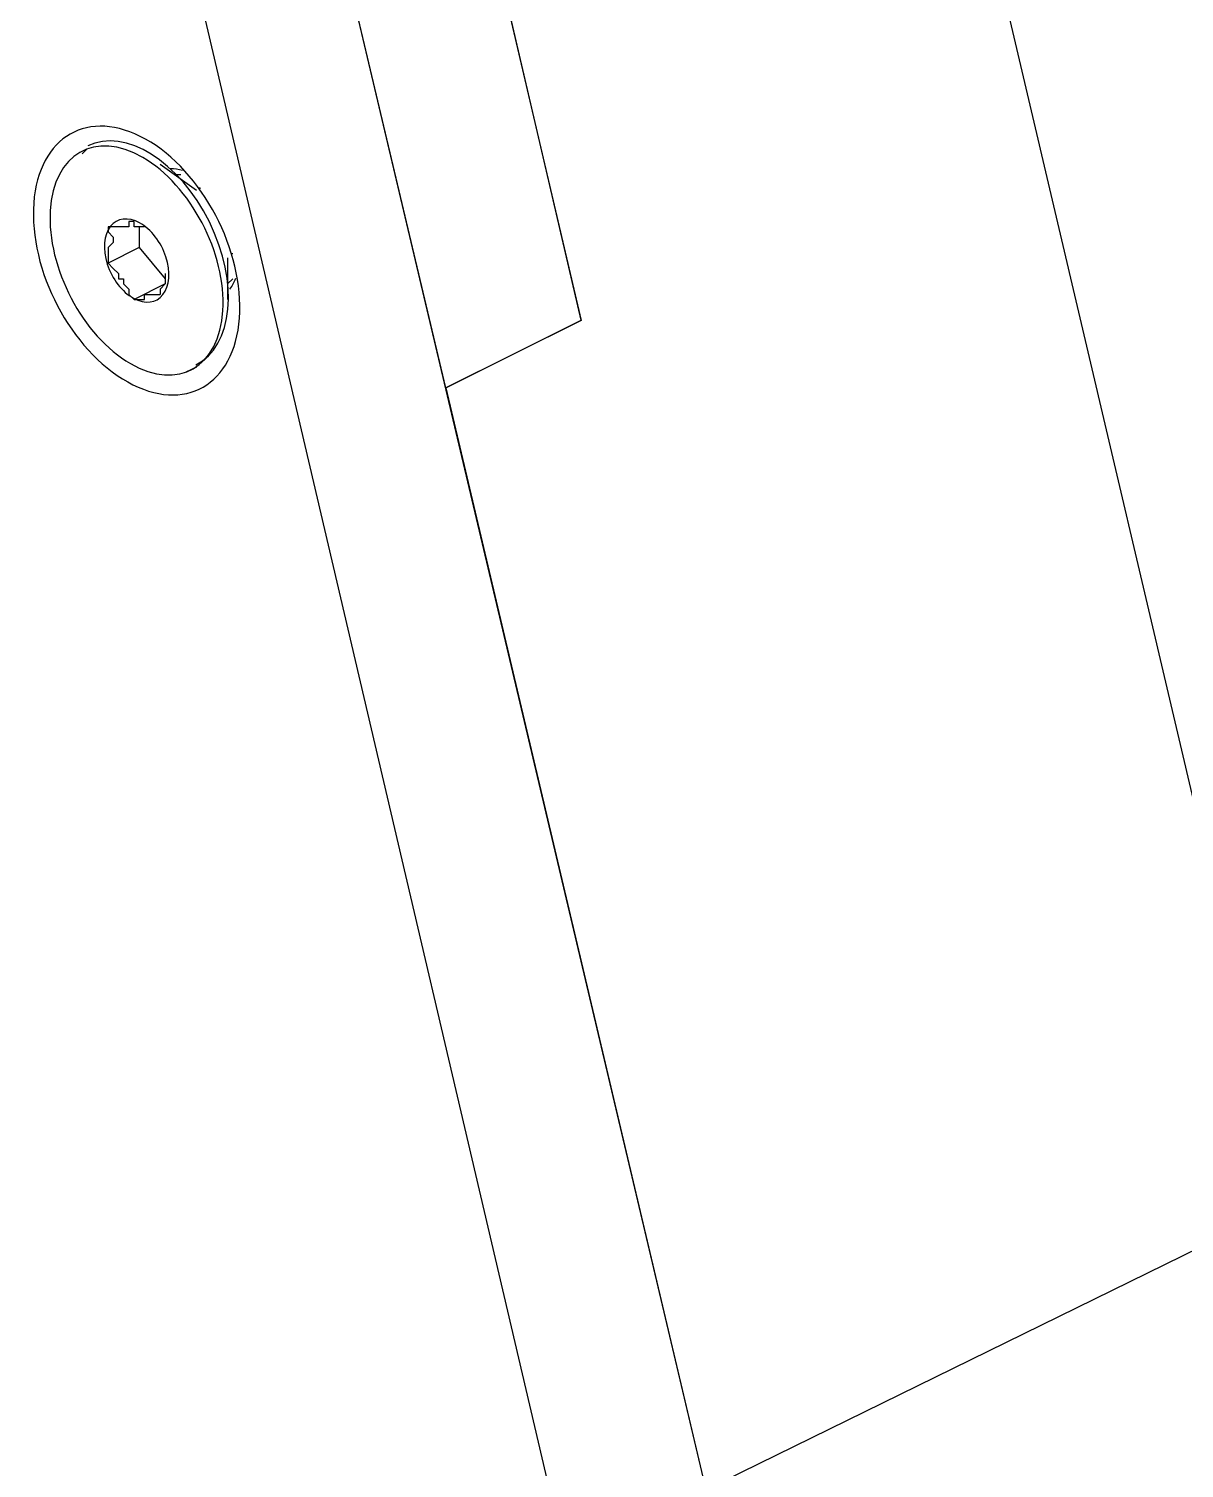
# Model space of a CAD drawing. Header units: millimetres. Extents: x 2758 to 41047, y 670 to 17125.
# Drawn here: x 34931.3 to 35023.9, y 7506.2 to 7621.6 of the extents above; entities that cross this region are included whole.
import ezdxf

# ---------------------------------------------------------------- set-up
doc = ezdxf.new("R2010")
doc.units = ezdxf.units.MM
doc.layers.add('PDF2_Geometría', color=7, linetype='Continuous')

# ---------------------------------------------------------------- blocks, each defined once
blk = doc.blocks.new('OH3A1-1$-$ASSY$$CENTER$TUB_-_v2$-$copia')
at = {"layer": 'PDF2_Geometría', "lineweight": -3}
for points in [[(15.38084411621094, 9.196677313910588), (15.40250990125868, 9.207510206434462), (15.35834503173828, 9.397502475314669)], [(15.38084242078993, 9.196677313910588), (15.33584425184462, 9.386669582790796)], [(15.33584594726562, 9.386666191948782), (15.42250908745659, 9.020014444986977)], [(15.44084337022569, 9.384999593098957), (15.36917961968316, 9.350001017252604), (15.40251159667968, 9.207506815592447), (15.38084581163194, 9.196673923068575), (15.4225107828776, 9.020014444986977)], [(15.4408450656467, 9.385000440809462), (15.51584201388888, 9.065846761067707)], [(15.4408450656467, 9.385000440809462), (15.51584201388888, 9.065846761067707)], [(15.40000915527343, 9.009180704752604), (15.31417931450738, 9.375832451714407)], [(15.32334391276041, 9.235006544325087), (15.3225106133355, 9.234173244900171)], [(15.34084404839409, 9.22834014892578), (15.3350109524197, 9.232506646050346)], [(15.33834330240885, 9.23084004720052), (15.33751000298394, 9.23084004720052)], [(15.33251105414496, 9.222506205240883), (15.33084445529514, 9.222506205240883), (15.33084445529514, 9.223339504665796), (15.33001115587022, 9.223339504665796), (15.33001115587022, 9.222506205240883), (15.32917785644531, 9.222506205240883), (15.3283445570204, 9.222506205240883), (15.32751125759548, 9.222506205240883), (15.32667795817057, 9.222506205240883), (15.32667795817057, 9.221672905815971), (15.32751125759548, 9.220839606391056), (15.32751125759548, 9.220006306966145), (15.32667795817057, 9.219173007541231), (15.32667795817057, 9.21833970811632), (15.32667795817057, 9.217506408691406), (15.32667795817057, 9.216673109266493), (15.32751125759548, 9.215839809841581), (15.3283445570204, 9.215006510416666), (15.3283445570204, 9.214173210991753), (15.32917785644531, 9.214173210991753), (15.32917785644531, 9.213339911566841), (15.33001115587022, 9.212506612141924), (15.33001115587022, 9.211673312717013), (15.33084445529514, 9.2108400132921), (15.33167775472005, 9.2108400132921), (15.33251105414496, 9.2108400132921), (15.33251105414496, 9.211673312717013), (15.33334435356987, 9.211673312717013), (15.33417765299479, 9.211673312717013), (15.3350109524197, 9.211673312717013)], [(15.33167690700954, 9.222506205240883), (15.33167690700954, 9.219173007541231), (15.33584340413411, 9.214173210991753)], [(15.33167690700954, 9.219173007541231), (15.32667711046007, 9.216673109266493)], [(15.34584384494357, 9.217506408691406), (15.34584384494357, 9.2108400132921)], [(15.33584425184462, 9.215006510416666), (15.33584425184462, 9.214173210991753), (15.33584425184462, 9.213339911566841), (15.3350109524197, 9.212506612141924), (15.3350109524197, 9.211673312717013)], [(15.34667799207899, 9.214173210991753), (15.34584469265408, 9.213339911566841)], [(15.33584425184462, 9.213339911566841), (15.33084445529514, 9.2108400132921)], [(15.34084404839409, 9.200006273057724), (15.33917744954427, 9.199172973632812)], [(15.51584201388888, 9.065838283962671), (15.42251247829861, 9.020006815592447)]]:
    blk.add_lwpolyline(points, dxfattribs=at)
for centre, radius, start, end in [((15.33667308707605, 9.225550872616322), 0.0062674168205019, 71.92178430732932, 89.91570187221919), ((15.33738393205989, 9.223306304660085), 0.0067441172508058, 52.25808928283293, 53.90763141393037), ((15.31316240623251, 9.218483912973042), 0.0334618125028366, 359.3466442074594, 359.6790929339424), ((15.34123259817007, 9.216327524492806), 0.0062674166365921, 322.6800258845484, 340.67394398843)]:
    blk.add_arc(centre, radius, start, end, dxfattribs=at)
for points in [[(15.33269119093153, 9.236554386350845), (15.32358433998955, 9.24164343855116), (15.31556077745225, 9.237054633458458), (15.3147701687283, 9.226304796006943)], [(15.33225275082058, 9.233608997133043), (15.32460732592646, 9.238026033936606), (15.31796547587543, 9.234211137448415), (15.3174176015341, 9.225087955586117)], [(15.34292591942681, 9.223276880052351), (15.33813435914781, 9.232972775565253), (15.329400422838, 9.238435731675885), (15.32341808742947, 9.235479354858397)], [(15.34775086387168, 9.207874924665028), (15.34854147296482, 9.218624761369492), (15.34179915809631, 9.231464956283569), (15.33269119093153, 9.236554386350845)], [(15.34510294596354, 9.20909203423394), (15.34565081956651, 9.21821521759033), (15.33989742830064, 9.2291915918986), (15.33225275082058, 9.233608997133043)], [(15.3147701687283, 9.226304796006943), (15.31397956000434, 9.215554958555431), (15.32072187524202, 9.202714762894312), (15.32982984203762, 9.197625333574083)], [(15.3174176015341, 9.225087955586117), (15.31686972718408, 9.215964771860543), (15.32262348799705, 9.204987649760351), (15.33026816697121, 9.200570245264263)], [(15.33174811469184, 9.223129272460936), (15.32990926191542, 9.224138071484038), (15.3281168545617, 9.223918733808725), (15.3270461730957, 9.222554940541585)], [(15.32704671223958, 9.222554524739582), (15.32597639995151, 9.221189984427557), (15.32579014396667, 9.21888854938083), (15.32655868445502, 9.216515210045706)], [(15.33596123589409, 9.217664930555557), (15.33519306458367, 9.220037522845796), (15.33358729108174, 9.222120736440022), (15.33174843830532, 9.22312953546312)], [(15.34076944986979, 9.200368245442707), (15.34675178527832, 9.2033246222602), (15.34771747970581, 9.213580984539451), (15.34292591942681, 9.223276880052351)], [(15.32655843098958, 9.216514587402344), (15.3273266023, 9.214141995112099), (15.32893237580193, 9.212058781517875), (15.33077122857835, 9.211049982494778)], [(15.3354746500651, 9.211624993218315), (15.33654496235318, 9.21298953353034), (15.33673121833801, 9.215290968577065), (15.33596267784966, 9.217664307912187)], [(15.33077324761284, 9.211050245496962), (15.33261210038927, 9.210041446473863), (15.33440450774298, 9.21026078414917), (15.33547518920898, 9.211624577416314)], [(15.32982984203762, 9.197625333574083), (15.33893706215752, 9.192535534328883), (15.34696062432565, 9.197124340168635), (15.34775086387168, 9.207874924665028)], [(15.33026816697121, 9.200570245264263), (15.33791322157118, 9.196153955883448), (15.34455507236057, 9.199968850877548), (15.34510294596354, 9.20909203423394)]]:
    blk.add_open_spline(points, degree=3, dxfattribs=at)

msp = doc.modelspace()

# ---------------------------------------------------------------- block references
at = {"xscale": 500, "yscale": 500, "zscale": 500}
msp.add_blockref('OH3A1-1$-$ASSY$$CENTER$TUB_-_v2$-$copia', (27274.28634909341, 2994.471230973386), dxfattribs=at)

doc.saveas('drawing.dxf')
